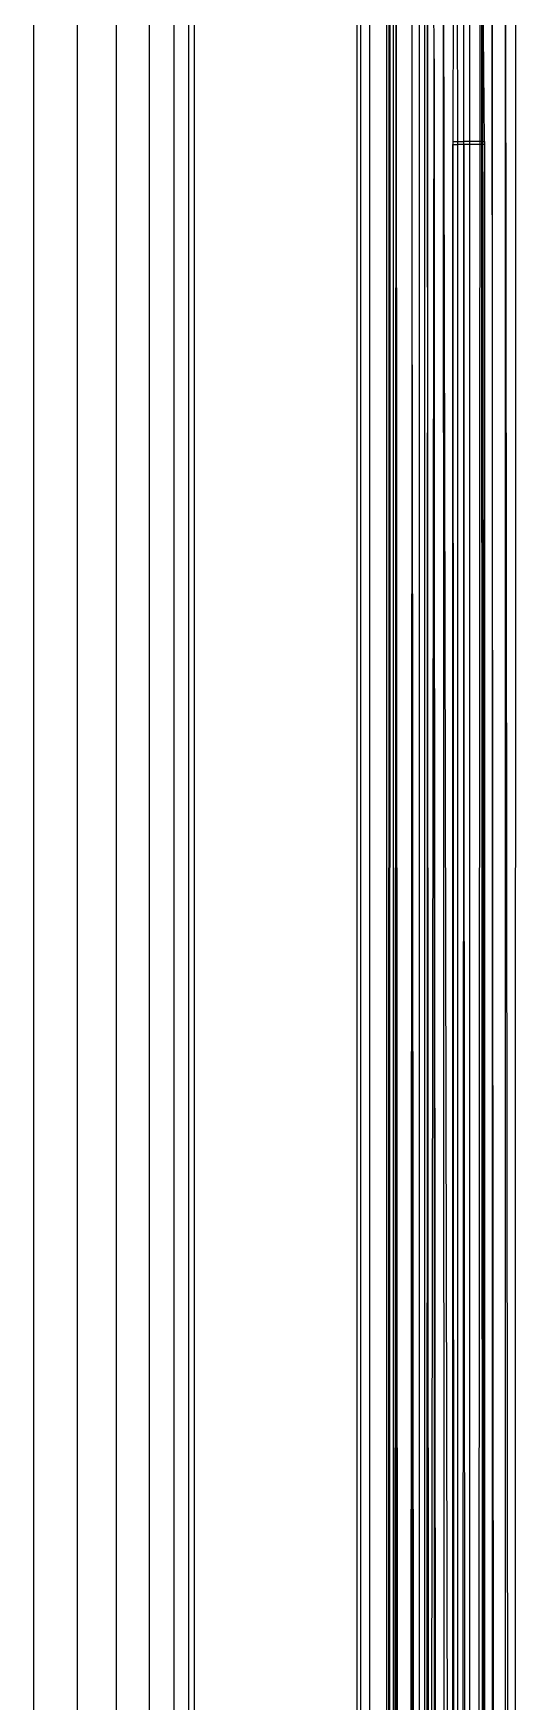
# Model space of a CAD drawing. Header units: inches. Extents: x 17 to 4615, y 5 to 3256.
# Drawn here: x 731.69 to 743.81, y 2543.13 to 2585.07 of the extents above; entities that cross this region are included whole.
import ezdxf

# ---------------------------------------------------------------- set-up
doc = ezdxf.new("R2010")
doc.units = ezdxf.units.IN
doc.header["$MEASUREMENT"] = 0

msp = doc.modelspace()

# ---------------------------------------------------------------- linework, layer by layer
for p, q in [((731.69, 2606.055), (731.69, 2227.85)), ((732.789, 2605.238), (732.789, 2228.956)), ((733.775, 2603.954), (733.775, 2229.598)), ((734.598, 2592.148), (734.598, 2241.738)), ((735.217, 2591.883), (735.217, 2242.003)), ((735.602, 2242.167), (735.602, 2591.719)), ((735.732, 2591.663), (735.732, 2242.223)), ((739.832, 2243.974), (739.832, 2589.912)), ((739.917, 2589.876), (739.917, 2244.01)), ((740.152, 2244.111), (740.152, 2589.775)), ((740.732, 2462.152), (740.811, 2589.323)), ((740.818, 2419.102), (740.811, 2589.323)), ((740.811, 2589.323), (740.901, 2418.16)), ((741.388, 2589.277), (741.4, 2418.827)), ((741.212, 2576.735), (741.212, 2588.402)), ((741.597, 2588.573), (741.532, 2419.102)), ((741.532, 2419.102), (741.532, 2588.402)), ((741.597, 2588.573), (741.594, 2432.677)), ((741.642, 2495.563), (741.597, 2588.573)), ((741.767, 2584.432), (741.751, 2588.574)), ((742.026, 2516.906), (741.997, 2588.192)), ((741.997, 2588.192), (742.232, 2475.913)), ((742.254, 2587.787), (742.232, 2582.352)), ((742.334, 2587.715), (742.354, 2582.352)), ((742.51, 2582.352), (742.513, 2587.595)), ((742.661, 2419.984), (742.661, 2587.53)), ((742.817, 2420.027), (742.924, 2587.472)), ((742.95, 2587.47), (742.954, 2582.352)), ((742.978, 2587.468), (742.954, 2582.352)), ((743.032, 2582.352), (742.978, 2587.468)), ((742.978, 2587.468), (743.14, 2420.043)), ((743.224, 2587.47), (743.22, 2414.721)), ((743.353, 2420), (743.224, 2587.47)), ((743.224, 2587.47), (743.248, 2420.027)), ((743.553, 2587.597), (743.774, 2419.759)), ((743.553, 2587.597), (743.553, 2419.917)), ((743.813, 2587.788), (743.774, 2419.759)), ((740.567, 2586.701), (740.567, 2420.804)), ((740.626, 2586.668), (740.595, 2420.823)), ((740.626, 2586.668), (740.626, 2420.837)), ((740.626, 2420.837), (740.659, 2586.659)), ((740.732, 2586.662), (740.732, 2462.152)), ((741.642, 2495.563), (741.767, 2584.432)), ((741.895, 2418.956), (741.767, 2584.432)), ((741.767, 2584.432), (741.767, 2540.922)), ((742.232, 2582.352), (742.232, 2582.282)), ((742.232, 2582.352), (742.354, 2582.352)), ((742.232, 2475.913), (742.232, 2582.282)), ((742.232, 2582.282), (742.302, 2445.333)), ((742.232, 2582.282), (742.354, 2582.282)), ((742.354, 2582.282), (742.332, 2437.295)), ((742.354, 2582.352), (742.51, 2582.352)), ((742.354, 2582.352), (742.354, 2582.282)), ((742.51, 2582.282), (742.354, 2582.282)), ((742.51, 2582.282), (742.421, 2419.863)), ((742.51, 2582.282), (742.51, 2582.352)), ((742.954, 2582.352), (742.51, 2582.352)), ((742.611, 2419.965), (742.51, 2582.282)), ((742.954, 2582.282), (742.51, 2582.282)), ((742.954, 2582.352), (743.032, 2582.352)), ((742.954, 2582.352), (742.954, 2582.282)), ((743.032, 2582.282), (742.954, 2582.282)), ((742.954, 2582.282), (743.031, 2420.051)), ((742.954, 2582.282), (743.032, 2481.033)), ((743.032, 2582.352), (743.032, 2582.282)), ((743.032, 2582.282), (743.032, 2481.033)), ((741.103, 2419.102), (741.212, 2576.735)), ((741.212, 2419.102), (741.212, 2576.735)), ((741.212, 2576.735), (741.322, 2419.102))]:
    msp.add_line(p, q)

doc.saveas('drawing.dxf')
